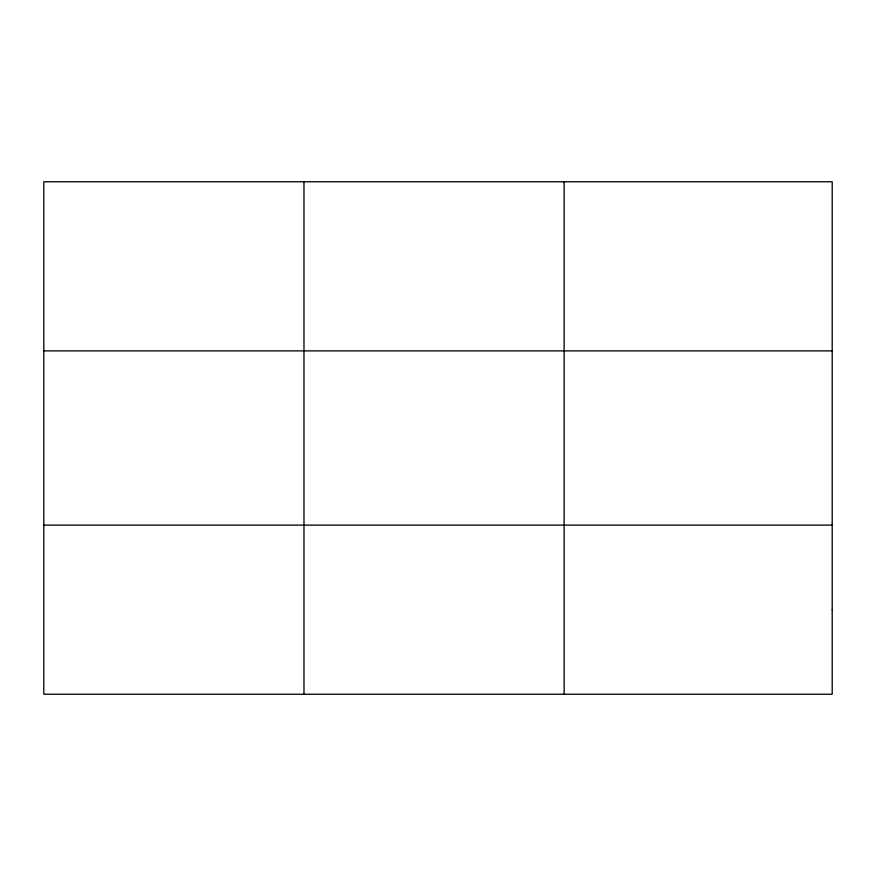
<?xml version="1.0" encoding="UTF-8"?>
<svg xmlns="http://www.w3.org/2000/svg" width="876" height="876" viewBox="0 0 876 876"><rect width="100%" height="100%" fill="white"/><g stroke="black" fill="none" stroke-linecap="round" stroke-linejoin="round"><path stroke-width="1.31" d="M303.972 694.23L303.972 181.77M564.144 694.23L564.144 181.77M43.8 350.882L832.2 350.882M43.8 525.118L832.2 525.118M832.2 609.674L832.2 694.23L43.8 694.23L43.8 181.77L832.2 181.77L832.2 609.674"/></g></svg>
